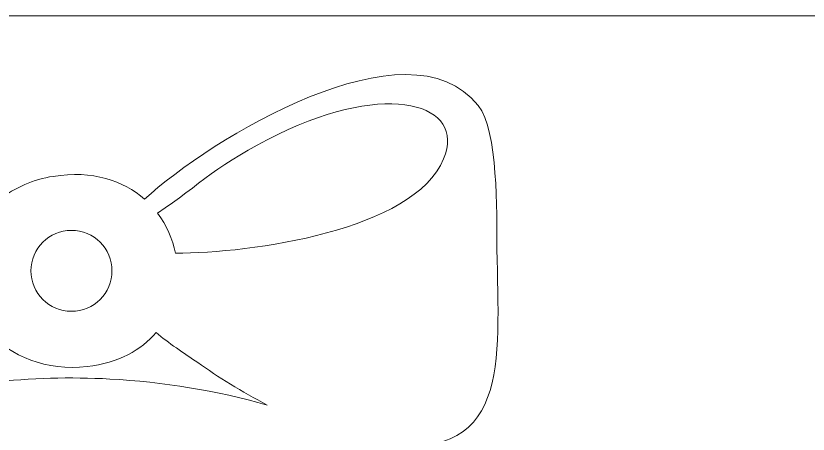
# Model space of a CAD drawing. Header units: centimetres. Extents: x -65.7 to 25, y -15 to 22.6.
# Drawn here: x -19.64 to -13.72, y 11.87 to 15 of the extents above; entities that cross this region are included whole.
import ezdxf

# ---------------------------------------------------------------- set-up
doc = ezdxf.new("R2010")
doc.units = ezdxf.units.CM
doc.header["$MEASUREMENT"] = 0
doc.layers.add('Capa 1', color=7, linetype='Continuous')

msp = doc.modelspace()

# ---------------------------------------------------------------- linework, layer by layer
at = {"layer": 'Capa 1', "color": 250, "lineweight": 20}
msp.add_lwpolyline([(-25, -15), (25, -15), (25, 15), (-25, 15), (-25, -15)], close=True, dxfattribs=at)
at = {"layer": 'Capa 1', "lineweight": 9}
for points, knots in [([(-19.51383, 1.56856), (-20.93979, 1.64483), (-22.26469, 2.27863), (-23.21888, 3.34071), (-23.21888, 3.34071), (-23.681, 3.85509), (-24.04104, 4.45486), (-24.27601, 5.10527), (-24.27601, 5.10527), (-24.51959, 5.77943), (-24.62382, 6.49778), (-24.58555, 7.21343), (-24.58555, 7.21343), (-24.50927, 8.6394), (-23.87546, 9.96432), (-22.81334, 10.91851), (-22.81334, 10.91851), (-22.4084, 11.28231), (-21.95052, 11.58283), (-21.45668, 11.80888), (-21.45668, 11.80888), (-21.82602, 11.74027), (-22.19002, 11.81646), (-22.32216, 12.08672), (-22.32216, 12.08672), (-22.44023, 12.32823), (-22.46899, 14.0573), (-22.26092, 14.33904), (-22.26092, 14.33904), (-22.07046, 14.59698), (-21.64112, 14.58954), (-21.30013, 14.49718), (-21.30013, 14.49718), (-20.7909, 14.35923), (-20.2347, 14.0012), (-19.82177, 13.67654), (-19.82177, 13.67654), (-19.79275, 13.65375), (-19.77748, 13.64038), (-19.76542, 13.62619), (-19.76542, 13.62619), (-19.65052, 13.71707), (-19.50888, 13.77699), (-19.36356, 13.80009), (-19.36356, 13.80009), (-19.06951, 13.84682), (-18.83894, 13.76901), (-18.68101, 13.62935), (-18.68101, 13.62935), (-18.19559, 14.07726), (-16.70799, 14.98761), (-16.18896, 14.32975), (-16.18896, 14.32975), (-16.03745, 14.1377), (-16.05165, 13.53826), (-16.04826, 13.25388), (-16.04826, 13.25388), (-16.0382, 12.40953), (-15.92682, 11.62451), (-17.00089, 11.81049), (-17.00089, 11.81049), (-16.33664, 11.50776), (-15.73524, 11.06911), (-15.23557, 10.51292), (-15.23557, 10.51292), (-14.77347, 9.99856), (-14.41345, 9.39879), (-14.17847, 8.7484), (-14.17847, 8.7484), (-13.93491, 8.07424), (-13.83068, 7.3559), (-13.86895, 6.64027), (-13.86895, 6.64027), (-13.94523, 5.21431), (-14.57903, 3.88941), (-15.64113, 2.93522), (-15.64113, 2.93522), (-16.15549, 2.4731), (-16.75528, 2.11306), (-17.40567, 1.87809), (-17.40567, 1.87809), (-18.07983, 1.63451), (-18.79818, 1.53028), (-19.51383, 1.56856)], [0, 0, 0, 0, 0.0454545, 0.0454545, 0.0454545, 0.0454545, 0.0909091, 0.0909091, 0.0909091, 0.0909091, 0.1363636, 0.1363636, 0.1363636, 0.1363636, 0.1818182, 0.1818182, 0.1818182, 0.1818182, 0.2272727, 0.2272727, 0.2272727, 0.2272727, 0.2727273, 0.2727273, 0.2727273, 0.2727273, 0.3181818, 0.3181818, 0.3181818, 0.3181818, 0.3636364, 0.3636364, 0.3636364, 0.3636364, 0.4090909, 0.4090909, 0.4090909, 0.4090909, 0.4545455, 0.4545455, 0.4545455, 0.4545455, 0.5, 0.5, 0.5, 0.5, 0.5454545, 0.5454545, 0.5454545, 0.5454545, 0.5909091, 0.5909091, 0.5909091, 0.5909091, 0.6363636, 0.6363636, 0.6363636, 0.6363636, 0.6818182, 0.6818182, 0.6818182, 0.6818182, 0.7272727, 0.7272727, 0.7272727, 0.7272727, 0.7727273, 0.7727273, 0.7727273, 0.7727273, 0.8181818, 0.8181818, 0.8181818, 0.8181818, 0.8636364, 0.8636364, 0.8636364, 0.8636364, 0.9090909, 0.9090909, 0.9090909, 0.9090909, 1, 1, 1, 1]), ([(-18.44955, 13.22474), (-18.47137, 13.33171), (-18.51646, 13.4346), (-18.5834, 13.52367), (-18.5834, 13.52367), (-18.2649, 13.74159), (-18.13237, 13.8946), (-17.68521, 14.11331), (-17.68521, 14.11331), (-16.85903, 14.51739), (-16.27703, 14.34178), (-16.44665, 13.9306), (-16.44665, 13.9306), (-16.66868, 13.39236), (-17.8883, 13.22701), (-18.44955, 13.22474)], [0, 0, 0, 0, 0.2, 0.2, 0.2, 0.2, 0.4, 0.4, 0.4, 0.4, 0.6, 0.6, 0.6, 0.6, 1, 1, 1, 1]), ([(-19.22723, 13.39619), (-19.06019, 13.39619), (-18.92477, 13.26077), (-18.92477, 13.09373), (-18.92477, 13.09373), (-18.92477, 12.9267), (-19.06019, 12.79127), (-19.22723, 12.79127), (-19.22723, 12.79127), (-19.39428, 12.79127), (-19.52969, 12.9267), (-19.52969, 13.09373), (-19.52969, 13.09373), (-19.52969, 13.26077), (-19.39428, 13.39619), (-19.22723, 13.39619)], [0, 0, 0, 0, 0.2, 0.2, 0.2, 0.2, 0.4, 0.4, 0.4, 0.4, 0.6, 0.6, 0.6, 0.6, 1, 1, 1, 1]), ([(-20.69223, 12.09032), (-20.12412, 12.2512), (-19.53149, 12.31674), (-18.94067, 12.28514), (-18.94067, 12.28514), (-18.5385, 12.26362), (-18.14437, 12.19775), (-17.76431, 12.09045), (-17.76431, 12.09045), (-17.95442, 12.18994), (-18.13347, 12.3022), (-18.28378, 12.4073), (-18.28378, 12.4073), (-18.38415, 12.47751), (-18.50565, 12.55646), (-18.59403, 12.63171), (-18.59403, 12.63171), (-18.70496, 12.50214), (-18.87519, 12.40649), (-19.11012, 12.37873), (-19.11012, 12.37873), (-19.41198, 12.34305), (-19.68374, 12.4547), (-19.85106, 12.63911), (-19.85106, 12.63911), (-19.93411, 12.56236), (-20.08859, 12.46323), (-20.17564, 12.40452), (-20.17564, 12.40452), (-20.3379, 12.29514), (-20.51072, 12.18612), (-20.69223, 12.09032)], [0, 0, 0, 0, 0.1111111, 0.1111111, 0.1111111, 0.1111111, 0.2222222, 0.2222222, 0.2222222, 0.2222222, 0.3333333, 0.3333333, 0.3333333, 0.3333333, 0.4444444, 0.4444444, 0.4444444, 0.4444444, 0.5555556, 0.5555556, 0.5555556, 0.5555556, 0.6666667, 0.6666667, 0.6666667, 0.6666667, 0.7777778, 0.7777778, 0.7777778, 0.7777778, 1, 1, 1, 1])]:
    msp.add_open_spline(points, degree=3, knots=knots, dxfattribs=at)

doc.saveas('drawing.dxf')
